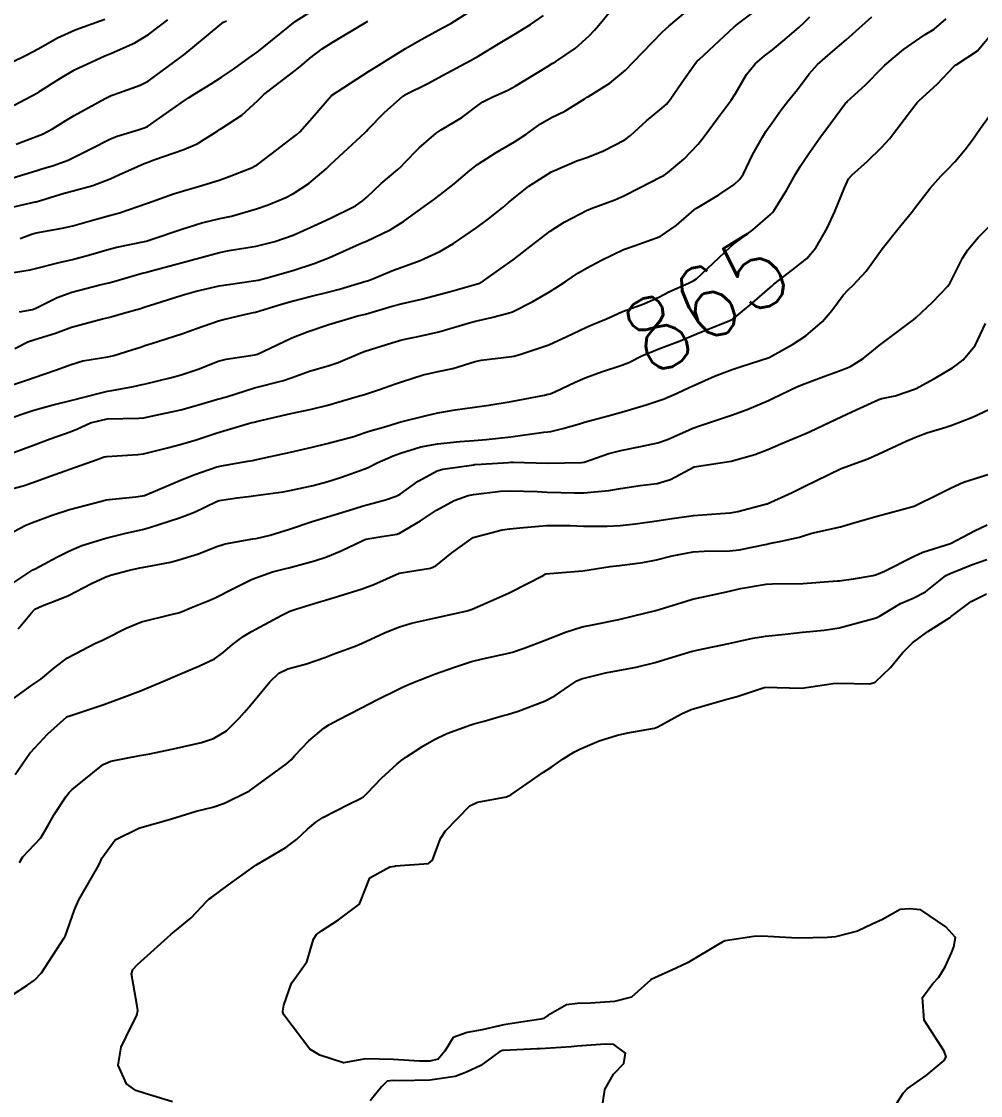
# Model space of a CAD drawing. Header units: metres. Extents: x 307586 to 320046, y 7427249 to 7434250.
# Drawn here: x 319901.5 to 319953.7, y 7429414.4 to 7429472.9 of the extents above; entities that cross this region are included whole.
import ezdxf
from ezdxf.enums import TextEntityAlignment as Align

# ---------------------------------------------------------------- set-up
doc = ezdxf.new("R2010")
doc.units = ezdxf.units.M
doc.header["$MEASUREMENT"] = 0
for name, color, linetype in [('Cotas', 45, 'Continuous'), ('Curvas de Nivel 1m', 11, 'Continuous'), ('Curvas de Nivel 5m', 15, 'Continuous')]:
    doc.layers.add(name, color=color, linetype=linetype)
doc.styles.add('Style-STANDARD', font='STANDARD.shx')

msp = doc.modelspace()

# ---------------------------------------------------------------- linework, layer by layer
at = {"layer": 'Curvas de Nivel 1m', "flags": 128}
for points, elevation in [([(319900.948, 7429453.082), (319901.859, 7429453.392), (319902.179, 7429453.506), (319903.344, 7429453.9), (319904.19, 7429454.211), (319904.832, 7429454.402), (319906.197, 7429454.631), (319906.515, 7429454.7), (319907.505, 7429455.007), (319908.026, 7429455.181), (319908.205, 7429455.239), (319908.567, 7429455.355), (319910.212, 7429455.872), (319911.011, 7429456.166), (319912.219, 7429456.592), (319912.497, 7429456.67), (319913.633, 7429456.936), (319914.121, 7429457.035), (319914.225, 7429457.061), (319915.65, 7429457.491), (319916.234, 7429457.653), (319917.216, 7429457.913), (319918.242, 7429458.162), (319918.808, 7429458.308), (319920.251, 7429458.743), (319920.334, 7429458.767), (319920.541, 7429458.847), (319921.747, 7429459.346), (319922.26, 7429459.539), (319923.205, 7429459.879), (319924.268, 7429460.36), (319925.009, 7429460.799), (319926.282, 7429461.684), (319926.917, 7429462.144), (319927.702, 7429462.766), (319928.022, 7429463.037), (319928.301, 7429463.282), (319929.125, 7429463.934), (319930.322, 7429464.699), (319930.343, 7429464.71), (319930.386, 7429464.729), (319931.735, 7429465.31), (319932.331, 7429465.518), (319933.186, 7429465.85), (319934.341, 7429466.452), (319934.652, 7429466.685), (319935.536, 7429467.492), (319936.366, 7429468.174), (319936.621, 7429468.405), (319936.826, 7429468.655), (319937.451, 7429469.581), (319938.202, 7429470.642), (319938.294, 7429470.741), (319938.395, 7429470.834), (319940.314, 7429472.611), (319940.366, 7429472.658), (319940.414, 7429472.697), (319941.502, 7429473.528)], 861), ([(319901.386, 7429457.078), (319902.092, 7429457.204), (319902.225, 7429457.253), (319903.421, 7429457.868), (319904.234, 7429458.148), (319905.758, 7429458.547), (319906.239, 7429458.669), (319906.517, 7429458.74), (319907.443, 7429459.008), (319908.067, 7429459.18), (319908.246, 7429459.224), (319908.561, 7429459.309), (319910.261, 7429459.768), (319911.205, 7429460.019), (319912.267, 7429460.313), (319912.79, 7429460.423), (319914.27, 7429460.66), (319915.289, 7429460.915), (319916.277, 7429461.265), (319917.405, 7429461.765), (319918.286, 7429462.174), (319919.671, 7429462.859), (319920.047, 7429463.103), (319920.3, 7429463.338), (319921.078, 7429464.076), (319921.987, 7429464.833), (319922.163, 7429464.993), (319922.326, 7429465.175), (319923.14, 7429466.017), (319924.073, 7429466.813), (319924.23, 7429466.926), (319924.346, 7429466.996), (319925.471, 7429467.678), (319926.366, 7429468.349), (319926.618, 7429468.529), (319927.125, 7429468.772), (319927.979, 7429469.162), (319928.379, 7429469.383), (319930.079, 7429470.424), (319930.392, 7429470.615), (319930.465, 7429470.657), (319930.586, 7429470.728), (319931.665, 7429471.453), (319932.407, 7429472.117), (319932.69, 7429472.427), (319932.934, 7429472.705), (319933.608, 7429473.515)], 859), ([(319901.406, 7429461.079), (319902.026, 7429461.321), (319902.276, 7429461.386), (319903.698, 7429461.636), (319904.28, 7429461.776), (319905.304, 7429462.056), (319906.286, 7429462.322), (319906.824, 7429462.478), (319908.293, 7429462.979), (319908.348, 7429462.999), (319909.765, 7429463.514), (319910.304, 7429463.683), (319911.301, 7429463.967), (319912.313, 7429464.281), (319912.802, 7429464.458), (319914.008, 7429464.933), (319914.223, 7429465.032), (319914.325, 7429465.096), (319915.079, 7429465.667), (319916.34, 7429466.634), (319916.486, 7429466.754), (319916.639, 7429466.897), (319917.453, 7429467.793), (319918.373, 7429468.88), (319920.386, 7429470.176), (319920.797, 7429470.438), (319921.445, 7429470.839), (319922.399, 7429471.424), (319923.287, 7429471.938), (319924.41, 7429472.551), (319924.866, 7429472.803), (319925.822, 7429473.389)], 857), ([(319900.104, 7429447.208), (319901.579, 7429447.604), (319902.11, 7429447.771), (319903.054, 7429448.12), (319904.117, 7429448.506), (319905.599, 7429449.028), (319905.98, 7429449.168), (319906.126, 7429449.204), (319907.828, 7429449.302), (319908.128, 7429449.341), (319909.447, 7429449.667), (319910.136, 7429449.845), (319910.997, 7429450.108), (319912.148, 7429450.492), (319912.499, 7429450.597), (319913.665, 7429450.935), (319914.04, 7429451.045), (319914.154, 7429451.073), (319914.356, 7429451.128), (319916.159, 7429451.534), (319917.285, 7429451.766), (319918.164, 7429451.991), (319919.77, 7429452.457), (319920.17, 7429452.575), (319920.38, 7429452.639), (319920.99, 7429452.842), (319921.859, 7429453.151), (319922.179, 7429453.267), (319923.359, 7429453.644), (319924.188, 7429453.829), (319924.989, 7429454), (319926.197, 7429454.378), (319926.522, 7429454.453), (319928.201, 7429454.641), (319928.303, 7429454.657), (319928.639, 7429454.753), (319930.209, 7429455.29), (319931.199, 7429455.735), (319932.218, 7429456.234), (319932.55, 7429456.376), (319933.343, 7429456.699), (319933.95, 7429456.97), (319934.229, 7429457.091), (319935.391, 7429457.517), (319936.242, 7429457.904), (319936.738, 7429458.163), (319937.827, 7429458.644), (319938.116, 7429458.78), (319938.255, 7429458.878), (319940.082, 7429460.613), (319940.274, 7429460.763), (319941.331, 7429461.551), (319942.291, 7429462.38), (319942.394, 7429462.487), (319942.467, 7429462.588), (319943.168, 7429463.723), (319943.654, 7429464.577), (319943.9, 7429465.002), (319944.334, 7429465.663), (319944.967, 7429466.561), (319945.555, 7429467.352), (319946.372, 7429468.448), (319946.417, 7429468.495), (319946.46, 7429468.539), (319947.466, 7429469.445), (319948.392, 7429470.394), (319948.52, 7429470.518), (319949.538, 7429471.371), (319950.416, 7429471.996), (319950.717, 7429472.189), (319951.191, 7429472.482), (319951.858, 7429473.047)], 864), ([(319900.167, 7429449.09), (319901.589, 7429449.618), (319902.134, 7429449.819), (319903.05, 7429450.15), (319904.145, 7429450.543), (319904.499, 7429450.693), (319905.244, 7429451.034), (319906.155, 7429451.252), (319907.87, 7429451.289), (319908.156, 7429451.31), (319908.55, 7429451.387), (319910.161, 7429451.731), (319911.121, 7429452.003), (319912.167, 7429452.312), (319912.66, 7429452.453), (319914.173, 7429452.93), (319915.75, 7429453.336), (319916.182, 7429453.483), (319917.22, 7429453.857), (319918.192, 7429454.142), (319918.742, 7429454.324), (319919.971, 7429454.853), (319920.204, 7429454.94), (319921.651, 7429455.393), (319922.21, 7429455.547), (319923.261, 7429455.771), (319924.215, 7429455.993), (319925.937, 7429456.501), (319926.221, 7429456.579), (319926.385, 7429456.614), (319927.079, 7429456.771), (319927.989, 7429456.999), (319928.228, 7429457.087), (319929.338, 7429457.642), (319930.244, 7429458.166), (319930.592, 7429458.382), (319931.107, 7429458.721), (319931.788, 7429459.184), (319932.26, 7429459.465), (319933.072, 7429459.895), (319934.271, 7429460.48), (319934.866, 7429460.681), (319936.278, 7429461.181), (319937.152, 7429461.783), (319938.133, 7429462.642), (319938.225, 7429462.71), (319938.295, 7429462.751), (319939.476, 7429463.452), (319940.314, 7429464.019), (319940.622, 7429464.303), (319940.819, 7429464.605), (319941.303, 7429465.631), (319941.841, 7429466.595), (319942.037, 7429466.904), (319942.355, 7429467.371), (319942.863, 7429468.087), (319943.25, 7429468.581), (319943.748, 7429469.207), (319944.388, 7429470.054), (319944.85, 7429470.563), (319945.672, 7429471.283), (319946.414, 7429471.913), (319946.75, 7429472.205), (319947.112, 7429472.533), (319947.801, 7429473.154)], 863), ([(319900.23, 7429459.103), (319901.955, 7429459.366), (319902.248, 7429459.434), (319903.542, 7429459.768), (319904.256, 7429459.932), (319905.136, 7429460.161), (319906.265, 7429460.492), (319906.686, 7429460.596), (319908.272, 7429460.94), (319908.499, 7429460.997), (319910.279, 7429461.598), (319911.311, 7429461.931), (319912.285, 7429462.159), (319912.931, 7429462.299), (319914.291, 7429462.699), (319914.915, 7429462.921), (319915.892, 7429463.313), (319916.302, 7429463.521), (319917.134, 7429464.069), (319918.081, 7429464.882), (319918.206, 7429464.999), (319918.325, 7429465.104), (319920.197, 7429466.852), (319920.271, 7429466.924), (319920.345, 7429467.01), (319921.263, 7429467.937), (319922.261, 7429468.831), (319922.326, 7429468.878), (319922.374, 7429468.905), (319923.647, 7429469.55), (319924.384, 7429469.942), (319925.952, 7429470.787), (319926.396, 7429471.038), (319927.476, 7429471.695), (319928.408, 7429472.25), (319929.206, 7429472.748), (319929.923, 7429473.235)], 858), ([(319900.262, 7429451.089), (319901.674, 7429451.559), (319902.159, 7429451.715), (319903.206, 7429452.016), (319904.165, 7429452.256), (319905.816, 7429452.672), (319906.17, 7429452.751), (319906.4, 7429452.788), (319907.583, 7429453.006), (319908.06, 7429453.116), (319908.175, 7429453.142), (319909.65, 7429453.508), (319910.183, 7429453.651), (319911.168, 7429453.98), (319912.194, 7429454.385), (319912.634, 7429454.508), (319914.2, 7429454.741), (319914.35, 7429454.778), (319914.655, 7429454.923), (319916.21, 7429455.657), (319917.098, 7429456.007), (319918.218, 7429456.388), (319919.8, 7429456.856), (319920.139, 7429456.936), (319920.224, 7429456.955), (319921.681, 7429457.386), (319922.233, 7429457.533), (319923.281, 7429457.776), (319924.241, 7429458.021), (319924.852, 7429458.193), (319926.25, 7429458.579), (319926.4, 7429458.629), (319926.655, 7429458.776), (319927.59, 7429459.437), (319928.264, 7429459.915), (319929.344, 7429460.744), (319930.28, 7429461.48), (319931.039, 7429461.969), (319932.292, 7429462.619), (319932.355, 7429462.646), (319932.525, 7429462.708), (319933.808, 7429463.187), (319934.304, 7429463.41), (319935.147, 7429463.841), (319936.319, 7429464.431), (319936.468, 7429464.511), (319936.678, 7429464.656), (319937.572, 7429465.406), (319938.339, 7429466.213), (319938.673, 7429466.635), (319939.386, 7429467.596), (319940.143, 7429468.613), (319940.377, 7429468.981), (319940.976, 7429470.015), (319941.458, 7429470.599), (319941.966, 7429471.026), (319942.401, 7429471.366), (319943.069, 7429471.921), (319943.833, 7429472.576), (319944.135, 7429472.863), (319944.429, 7429473.163)], 862), ([(319900.662, 7429462.714), (319902.227, 7429463.071), (319902.279, 7429463.084), (319903.811, 7429463.544), (319904.302, 7429463.677), (319905.372, 7429463.969), (319906.313, 7429464.328), (319906.791, 7429464.54), (319907.812, 7429465.005), (319908.167, 7429465.159), (319908.325, 7429465.223), (319908.693, 7429465.361), (319910.333, 7429465.932), (319911.054, 7429466.244), (319912.179, 7429466.952), (319912.275, 7429467.019), (319912.345, 7429467.063), (319913.495, 7429467.799), (319914.368, 7429468.596), (319914.528, 7429468.77), (319914.694, 7429468.925), (319916.386, 7429470.227), (319916.761, 7429470.525), (319917.179, 7429470.892), (319917.86, 7429471.423), (319918.402, 7429471.763), (319920.262, 7429472.862), (319920.351, 7429472.924)], 856), ([(319900.847, 7429470.633), (319901.775, 7429471.079), (319902.396, 7429471.409), (319903.45, 7429472.012), (319904.407, 7429472.445), (319906.019, 7429473.026)], 852), ([(319901.087, 7429468.351), (319902.362, 7429469.022), (319902.393, 7429469.039), (319902.439, 7429469.069), (319903.615, 7429469.817), (319904.381, 7429470.274), (319906.018, 7429471.026), (319906.394, 7429471.175), (319907.667, 7429471.741), (319908.405, 7429472.198), (319909.454, 7429472.99)], 853), ([(319901.192, 7429466.224), (319902.339, 7429466.648), (319902.636, 7429466.771), (319903.171, 7429467.062), (319903.892, 7429467.51), (319904.35, 7429467.786), (319906.045, 7429468.702), (319906.371, 7429468.867), (319906.476, 7429468.914), (319906.793, 7429469.016), (319907.956, 7429469.426), (319908.379, 7429469.652), (319910.183, 7429470.973), (319910.395, 7429471.14), (319911.556, 7429472.11), (319912.412, 7429472.82), (319912.488, 7429472.874), (319912.657, 7429472.948)], 854), ([(319900.899, 7429442.227), (319902.052, 7429442.981), (319902.111, 7429443.011), (319902.225, 7429443.068), (319903.406, 7429443.713), (319904.068, 7429444.039), (319904.775, 7429444.337), (319906.079, 7429444.752), (319906.293, 7429444.805), (319907.162, 7429445.009), (319907.911, 7429445.176), (319908.085, 7429445.219), (319908.401, 7429445.31), (319910.092, 7429445.849), (319910.901, 7429446.156), (319912.101, 7429446.75), (319912.249, 7429446.801), (319913.241, 7429446.939), (319914.002, 7429447.033), (319914.105, 7429447.046), (319915.738, 7429447.276), (319916.11, 7429447.344), (319917.379, 7429447.622), (319918.117, 7429447.818), (319918.912, 7429448.077), (319920.128, 7429448.498), (319920.375, 7429448.602), (319920.864, 7429448.843), (319921.737, 7429449.234), (319922.138, 7429449.385), (319923.238, 7429449.723), (319924.144, 7429449.89), (319925.358, 7429450.005), (319926.146, 7429450.07), (319926.796, 7429450.124), (319928.148, 7429450.268), (319929.945, 7429450.527), (319930.151, 7429450.542), (319930.321, 7429450.559), (319930.98, 7429450.722), (319931.884, 7429450.984), (319932.156, 7429451.062), (319933.442, 7429451.415), (319934.162, 7429451.618), (319935.504, 7429452.007), (319936.169, 7429452.221), (319936.484, 7429452.343), (319937.192, 7429452.65), (319937.863, 7429452.958), (319938.18, 7429453.11), (319939.238, 7429453.573), (319940.193, 7429453.939), (319940.693, 7429454.108), (319942.203, 7429454.59), (319943.48, 7429455.308), (319944.215, 7429455.78), (319945.121, 7429456.557), (319945.626, 7429457.155), (319946.245, 7429457.986), (319946.507, 7429458.28), (319946.779, 7429458.535), (319947.5, 7429459.288), (319948.272, 7429460.38), (319948.369, 7429460.519), (319949.217, 7429461.578), (319949.957, 7429462.495), (319950.307, 7429462.947), (319950.982, 7429463.818), (319951.57, 7429464.478), (319951.946, 7429464.854), (319952.331, 7429465.261), (319952.883, 7429465.919), (319953.283, 7429466.461), (319953.719, 7429467.09), (319954.366, 7429467.963)], 866), ([(319901.296, 7429439.795), (319902.027, 7429440.683), (319902.218, 7429440.88), (319902.603, 7429441.064), (319903.643, 7429441.448), (319904.039, 7429441.627), (319905.292, 7429442.277), (319906.049, 7429442.626), (319906.335, 7429442.732), (319907.372, 7429443.007), (319907.934, 7429443.122), (319908.055, 7429443.142), (319909.596, 7429443.44), (319910.062, 7429443.557), (319911.135, 7429443.891), (319912.073, 7429444.275), (319912.577, 7429444.443), (319914.079, 7429444.699), (319914.274, 7429444.734), (319915.024, 7429444.916), (319916.086, 7429445.231), (319917.326, 7429445.652), (319918.093, 7429445.889), (319919.588, 7429446.348), (319920.099, 7429446.502), (319920.373, 7429446.575), (319921.308, 7429446.838), (319921.903, 7429447.035), (319922.108, 7429447.15), (319923.085, 7429447.854), (319924.127, 7429448.406), (319924.434, 7429448.5), (319926.132, 7429448.747), (319926.161, 7429448.752), (319926.529, 7429448.776), (319928.022, 7429448.873), (319928.134, 7429448.884), (319928.268, 7429448.892), (319930.134, 7429448.84), (319931.986, 7429448.86), (319932.135, 7429448.891), (319933.484, 7429449.352), (319934.141, 7429449.525), (319935.206, 7429449.736), (319936.146, 7429449.933), (319936.683, 7429450.12), (319937.851, 7429450.643), (319938.061, 7429450.734), (319938.154, 7429450.777), (319938.368, 7429450.849), (319940.161, 7429451.44), (319941.005, 7429451.761), (319942.17, 7429452.251), (319942.402, 7429452.356), (319942.845, 7429452.583), (319943.75, 7429453.004), (319944.182, 7429453.179), (319945.185, 7429453.552), (319946.197, 7429453.912), (319946.634, 7429454.101), (319947.336, 7429454.529), (319947.813, 7429454.917), (319948.21, 7429455.249), (319949.877, 7429456.495), (319950.071, 7429456.646), (319950.227, 7429456.778), (319951.115, 7429457.606), (319951.937, 7429458.473), (319952.072, 7429458.654), (319952.259, 7429459.03), (319952.735, 7429459.998), (319953.032, 7429460.462), (319953.601, 7429461.139), (319954.294, 7429461.829)], 867), ([(319901.051, 7429436.001), (319901.979, 7429436.685), (319902.214, 7429436.834), (319902.543, 7429437.064), (319903.326, 7429437.72), (319903.995, 7429438.225), (319905.513, 7429439.027), (319905.859, 7429439.168), (319906.006, 7429439.23), (319907.189, 7429439.834), (319908.021, 7429440.183), (319909.631, 7429440.58), (319910.03, 7429440.677), (319910.246, 7429440.753), (319910.74, 7429440.963), (319911.654, 7429441.337), (319912.038, 7429441.494), (319912.998, 7429441.985), (319914.049, 7429442.517), (319915.167, 7429442.913), (319915.877, 7429443.082), (319916.056, 7429443.125), (319917.443, 7429443.505), (319918.065, 7429443.714), (319918.89, 7429444.049), (319920.08, 7429444.623), (319920.245, 7429444.684), (319921.119, 7429444.84), (319921.948, 7429444.968), (319922.085, 7429445.012), (319923.226, 7429445.685), (319924.098, 7429446.273), (319925.061, 7429446.796), (319925.82, 7429447.072), (319926.108, 7429447.132), (319927.576, 7429447.3), (319928.111, 7429447.326), (319929.57, 7429447.28), (319930.111, 7429447.256), (319931.614, 7429447.212), (319932.111, 7429447.217), (319933.47, 7429447.339), (319934.114, 7429447.45), (319935.177, 7429447.614), (319936.119, 7429447.732), (319936.839, 7429447.936), (319938.133, 7429448.64), (319940.136, 7429448.943), (319941.437, 7429449.3), (319942.143, 7429449.583), (319942.845, 7429449.884), (319944.152, 7429450.438), (319944.441, 7429450.566), (319946.165, 7429451.377), (319946.957, 7429451.747), (319948.18, 7429452.296), (319948.35, 7429452.348), (319949.073, 7429452.507), (319950.187, 7429452.889), (319951.224, 7429453.448), (319952.199, 7429454.035), (319952.46, 7429454.208), (319952.782, 7429454.464), (319953.424, 7429455.245), (319953.989, 7429456.452)], 868), ([(319901.137, 7429431.862), (319901.932, 7429433.021), (319901.955, 7429433.048), (319901.971, 7429433.07), (319902.922, 7429434.087), (319903.962, 7429435.012), (319903.989, 7429435.023), (319904.057, 7429435.049), (319905.97, 7429435.687), (319906.948, 7429436.036), (319907.977, 7429436.431), (319909.311, 7429436.98), (319909.987, 7429437.269), (319911.177, 7429437.777), (319912.001, 7429438.176), (319912.456, 7429438.496), (319912.98, 7429438.94), (319913.569, 7429439.383), (319914.02, 7429439.661), (319915.671, 7429440.547), (319916.031, 7429440.728), (319916.149, 7429440.781), (319916.479, 7429440.896), (319917.668, 7429441.253), (319918.038, 7429441.359), (319918.756, 7429441.585), (319920.044, 7429441.984), (319920.68, 7429442.21), (319922.053, 7429442.83), (319923.77, 7429443.1), (319924.059, 7429443.234), (319924.928, 7429443.939), (319926.083, 7429444.78), (319927.661, 7429445.19), (319928.088, 7429445.254), (319928.639, 7429445.302), (319930.09, 7429445.43), (319931.374, 7429445.433), (319932.09, 7429445.401), (319933.389, 7429445.398), (319934.09, 7429445.432), (319934.937, 7429445.523), (319936.093, 7429445.685), (319936.925, 7429445.822), (319938.096, 7429445.987), (319939.57, 7429446.09), (319940.098, 7429446.127), (319940.508, 7429446.197), (319942.016, 7429446.591), (319942.081, 7429446.612), (319942.103, 7429446.62), (319943.456, 7429447.233), (319944.118, 7429447.551), (319944.792, 7429447.891), (319946.133, 7429448.54), (319947.59, 7429449.074), (319948.141, 7429449.32), (319949.683, 7429450.032), (319950.15, 7429450.231), (319950.331, 7429450.308), (319950.806, 7429450.483), (319951.832, 7429450.799), (319952.16, 7429450.911), (319953.285, 7429451.34), (319954.173, 7429451.765)], 869), ([(319901.001, 7429419.851), (319901.782, 7429420.359), (319902.194, 7429420.656), (319902.581, 7429421.058), (319903.812, 7429422.954), (319903.844, 7429423.008), (319903.859, 7429423.04), (319904.377, 7429424.493), (319904.611, 7429425.032), (319905.627, 7429426.789), (319905.749, 7429427.022), (319905.866, 7429427.3), (319906.588, 7429428.301), (319907.882, 7429428.942), (319908.064, 7429428.997), (319909.466, 7429429.4), (319909.891, 7429429.527), (319911, 7429429.861), (319911.904, 7429430.086), (319912.542, 7429430.308), (319913.829, 7429430.931), (319913.885, 7429430.959), (319913.913, 7429430.979), (319914.111, 7429431.123), (319915.928, 7429432.445), (319916.17, 7429432.658), (319916.383, 7429432.895), (319917.131, 7429433.702), (319917.955, 7429434.381), (319918.255, 7429434.579), (319918.77, 7429434.868), (319919.969, 7429435.481), (319920.871, 7429435.944), (319921.98, 7429436.5), (319922.203, 7429436.606), (319922.702, 7429436.823), (319923.611, 7429437.191), (319923.991, 7429437.332), (319925.074, 7429437.717), (319926.002, 7429438.019), (319926.602, 7429438.176), (319928.009, 7429438.469), (319928.238, 7429438.528), (319928.871, 7429438.747), (319930.017, 7429439.185), (319931.115, 7429439.626), (319932.025, 7429439.912), (319932.685, 7429440.045), (319934.029, 7429440.313), (319935.51, 7429440.668), (319936.034, 7429440.807), (319937.451, 7429441.234), (319938.041, 7429441.413), (319939.048, 7429441.63), (319940.045, 7429441.851), (319940.658, 7429441.993), (319942.049, 7429442.242), (319942.374, 7429442.262), (319944.05, 7429442.276), (319945.92, 7429442.411), (319946.052, 7429442.426), (319946.155, 7429442.436), (319946.798, 7429442.533), (319947.871, 7429442.716), (319948.065, 7429442.769), (319948.503, 7429442.949), (319950.075, 7429443.746), (319950.581, 7429443.982), (319952.083, 7429444.456), (319952.123, 7429444.47), (319953.405, 7429445.142), (319954.093, 7429445.463)], 871), ([(319909.709, 7429414.016), (319908.224, 7429414.483), (319907.717, 7429414.634), (319907.204, 7429415.005), (319906.748, 7429416.025), (319906.906, 7429417.008), (319907.182, 7429417.572), (319907.76, 7429418.749), (319907.825, 7429418.999), (319907.768, 7429419.341), (319907.477, 7429421.003), (319907.556, 7429421.242), (319907.798, 7429421.499), (319909.446, 7429422.976), (319909.636, 7429423.153), (319909.818, 7429423.309), (319910.735, 7429424.056), (319911.582, 7429424.953), (319911.715, 7429425.081), (319911.845, 7429425.179), (319912.755, 7429425.844), (319913.86, 7429426.656), (319914.257, 7429426.924), (319915.264, 7429427.517), (319915.878, 7429427.881), (319916.459, 7429428.319), (319917.063, 7429428.888), (319917.51, 7429429.271), (319917.899, 7429429.519), (319919.274, 7429430.227), (319919.91, 7429430.531), (319920.111, 7429430.648), (319920.319, 7429430.846), (319921.089, 7429431.671), (319921.929, 7429432.42), (319922.156, 7429432.602), (319922.458, 7429432.825), (319923.344, 7429433.414), (319923.947, 7429433.76), (319924.662, 7429434.09), (319925.96, 7429434.567), (319926.12, 7429434.619), (319926.692, 7429434.773), (319927.677, 7429435.052), (319927.967, 7429435.138), (319928.539, 7429435.322), (319929.974, 7429435.862), (319930.545, 7429436.157), (319931.351, 7429436.716), (319931.732, 7429436.968), (319931.988, 7429437.082), (319933.291, 7429437.399), (319933.996, 7429437.529), (319934.968, 7429437.706), (319936.003, 7429437.973), (319936.523, 7429438.137), (319938.012, 7429438.58), (319938.06, 7429438.592), (319938.272, 7429438.636), (319940.017, 7429439.002), (319941.325, 7429439.291), (319942.021, 7429439.41), (319943.088, 7429439.514), (319944.023, 7429439.618), (319945.205, 7429439.733), (319946.026, 7429439.857), (319946.565, 7429439.997), (319948.032, 7429440.406), (319948.256, 7429440.517), (319949.364, 7429441.18), (319950.048, 7429441.472), (319950.725, 7429441.811), (319951.537, 7429442.475), (319951.831, 7429442.707), (319952.066, 7429442.826), (319953.236, 7429443.294), (319954.074, 7429443.575)], 872), ([(319948.813, 7429413.397), (319949.507, 7429414.493), (319949.725, 7429414.732), (319950.762, 7429415.45), (319951.741, 7429416.274), (319951.856, 7429416.468), (319951.748, 7429416.781), (319950.647, 7429418.481), (319950.562, 7429419.705), (319951.128, 7429420.477), (319951.46, 7429420.81), (319951.806, 7429421.373), (319952.135, 7429422.149), (319952.269, 7429422.463), (319952.353, 7429422.987), (319951.834, 7429423.559), (319950.479, 7429424.484), (319949.843, 7429424.542), (319949.356, 7429424.497), (319948.391, 7429423.955), (319947.831, 7429423.698), (319947.029, 7429423.324), (319945.82, 7429423.018), (319945.389, 7429422.974), (319943.819, 7429422.936), (319943.43, 7429422.954), (319941.82, 7429423.049), (319941.378, 7429423.036), (319939.816, 7429422.792), (319939.682, 7429422.745), (319939.478, 7429422.615), (319937.803, 7429421.623), (319937.142, 7429421.304), (319935.793, 7429420.697), (319935.77, 7429420.683), (319935.751, 7429420.66), (319934.719, 7429419.735), (319933.781, 7429419.487), (319932.476, 7429419.395), (319931.78, 7429419.384), (319931.181, 7429419.314), (319930.149, 7429418.726), (319929.927, 7429418.572), (319929.77, 7429418.524), (319928.221, 7429418.299), (319927.765, 7429418.222), (319926.58, 7429417.953), (319925.758, 7429417.806), (319925.007, 7429417.534), (319924.549, 7429416.792), (319924.186, 7429416.348), (319923.737, 7429416.24), (319923.173, 7429416.244), (319921.738, 7429416.336), (319920.219, 7429416.364), (319919.737, 7429416.266), (319919.023, 7429416.148), (319917.74, 7429416.559), (319917.198, 7429416.885), (319915.771, 7429418.76), (319915.72, 7429418.901), (319915.718, 7429418.956), (319915.777, 7429419.288), (319916.193, 7429420.492), (319916.492, 7429420.893), (319917.029, 7429421.659), (319917.392, 7429422.884), (319917.56, 7429423.139), (319917.82, 7429423.342), (319918.754, 7429423.941), (319919.841, 7429424.751), (319919.892, 7429424.8), (319919.915, 7429424.849), (319920.467, 7429426.234), (319921.552, 7429426.833), (319921.824, 7429426.87), (319921.864, 7429426.877), (319923.656, 7429427.014), (319923.869, 7429427.187), (319924.313, 7429428.377), (319924.582, 7429428.8), (319925.907, 7429430.156), (319926.322, 7429430.363), (319927.912, 7429430.653), (319928.136, 7429430.757), (319929.925, 7429431.984), (319930.37, 7429432.284), (319930.993, 7429432.719), (319931.57, 7429433.082), (319931.941, 7429433.266), (319932.957, 7429433.691), (319933.953, 7429434.015), (319934.505, 7429434.131), (319935.959, 7429434.391), (319936.154, 7429434.464), (319936.504, 7429434.655), (319937.444, 7429435.169), (319937.971, 7429435.404), (319939.09, 7429435.739), (319939.977, 7429435.98), (319940.463, 7429436.121), (319941.893, 7429436.591), (319941.96, 7429436.613), (319941.983, 7429436.614), (319943.983, 7429436.57), (319945.706, 7429436.825), (319945.987, 7429436.839), (319947.702, 7429436.808), (319947.989, 7429436.898), (319948.818, 7429437.69), (319949.472, 7429438.498), (319950.018, 7429439.045), (319950.847, 7429439.66), (319952.032, 7429440.396), (319952.079, 7429440.423), (319952.133, 7429440.469), (319953.211, 7429441.293), (319954.052, 7429441.717)], 873), ([(319933.054, 7429413.339), (319933.26, 7429414.687), (319933.731, 7429415.524), (319934.303, 7429416.109), (319934.378, 7429416.674), (319933.75, 7429417.149), (319933.272, 7429417.166), (319931.748, 7429417.061), (319931.434, 7429417.027), (319929.746, 7429416.913), (319929.574, 7429416.904), (319927.744, 7429416.827), (319927.688, 7429416.816), (319927.548, 7429416.762), (319926.5, 7429416.008), (319925.732, 7429415.642), (319925.108, 7429415.407), (319923.727, 7429415.205), (319922.076, 7429415.175), (319921.726, 7429415.187), (319921.409, 7429415.151), (319921.089, 7429414.836), (319920.474, 7429414.08)], 872)]:
    msp.add_lwpolyline(points, dxfattribs=dict(at, elevation=elevation))
at = {"layer": 'Curvas de Nivel 5m', "flags": 128}
for points, elevation in [([(319901.015, 7429464.381), (319902.319, 7429464.779), (319902.54, 7429464.847), (319903.222, 7429465.061), (319904.028, 7429465.35), (319904.327, 7429465.487), (319905.263, 7429465.967), (319906.338, 7429466.507), (319906.702, 7429466.653), (319907.841, 7429467.005), (319908.221, 7429467.125), (319908.346, 7429467.19), (319909.016, 7429467.653), (319910.367, 7429468.591), (319910.591, 7429468.746), (319910.922, 7429468.965), (319911.821, 7429469.513), (319912.382, 7429469.872), (319913.025, 7429470.305), (319913.904, 7429470.935), (319914.19, 7429471.137), (319914.396, 7429471.287), (319916.388, 7429472.9), (319917.631, 7429473.682)], 855), ([(319901.115, 7429455.081), (319901.833, 7429455.447), (319902.208, 7429455.568), (319903.344, 7429455.926), (319904.215, 7429456.237), (319905.894, 7429456.699), (319906.22, 7429456.767), (319906.417, 7429456.822), (319907.048, 7429457.012), (319907.962, 7429457.267), (319908.226, 7429457.348), (319908.754, 7429457.515), (319910.238, 7429457.987), (319910.999, 7429458.205), (319912.246, 7429458.493), (319912.633, 7429458.56), (319914.251, 7429458.785), (319914.372, 7429458.808), (319914.793, 7429458.922), (319916.257, 7429459.33), (319917.435, 7429459.715), (319918.265, 7429460.048), (319920.081, 7429460.853), (319920.274, 7429460.933), (319921.564, 7429461.553), (319922.285, 7429462.005), (319922.768, 7429462.345), (319923.426, 7429462.819), (319923.922, 7429463.191), (319924.303, 7429463.477), (319925.051, 7429464.06), (319925.905, 7429464.786), (319926.326, 7429465.109), (319927.344, 7429465.758), (319928.339, 7429466.344), (319928.963, 7429466.751), (319929.759, 7429467.332), (319930.357, 7429467.676), (319931.073, 7429468.013), (319932.185, 7429468.712), (319932.299, 7429468.786), (319932.374, 7429468.823), (319933.532, 7429469.548), (319934.389, 7429470.259), (319934.806, 7429470.684), (319936.41, 7429472.34), (319936.574, 7429472.495), (319936.75, 7429472.657), (319937.654, 7429473.418)], 860), ([(319901.031, 7429445.081), (319901.713, 7429445.447), (319902.088, 7429445.6), (319903.161, 7429445.99), (319904.095, 7429446.301), (319905.836, 7429446.76), (319906.101, 7429446.83), (319906.262, 7429446.858), (319907.711, 7429447.004), (319908.06, 7429447.044), (319908.103, 7429447.048), (319908.183, 7429447.078), (319910.112, 7429447.883), (319910.877, 7429448.201), (319912.128, 7429448.634), (319912.384, 7429448.692), (319913.814, 7429448.933), (319914.085, 7429448.979), (319914.134, 7429448.994), (319914.218, 7429449.013), (319916.138, 7429449.429), (319917.321, 7429449.708), (319918.143, 7429449.899), (319919.58, 7429450.291), (319920.149, 7429450.489), (319920.418, 7429450.579), (319921.334, 7429450.838), (319921.961, 7429451.026), (319922.155, 7429451.076), (319923.545, 7429451.43), (319924.161, 7429451.576), (319925.103, 7429451.737), (319926.164, 7429451.878), (319926.949, 7429451.988), (319928.167, 7429452.186), (319929.971, 7429452.533), (319930.171, 7429452.586), (319930.282, 7429452.618), (319930.533, 7429452.726), (319931.649, 7429453.247), (319932.184, 7429453.479), (319933.086, 7429453.805), (319934.195, 7429454.167), (319934.566, 7429454.316), (319935.274, 7429454.674), (319936.207, 7429455.067), (319937.364, 7429455.496), (319938.215, 7429455.858), (319940.074, 7429456.612), (319940.175, 7429456.66), (319940.224, 7429456.688), (319941.293, 7429457.544), (319942.25, 7429458.396), (319942.352, 7429458.488), (319942.464, 7429458.588), (319943.478, 7429459.361), (319944.267, 7429459.991), (319944.755, 7429460.563), (319945.38, 7429461.645), (319945.789, 7429462.548), (319946.316, 7429463.845), (319946.536, 7429464.323), (319946.719, 7429464.536), (319947.573, 7429465.286), (319948.338, 7429466.03), (319948.761, 7429466.514), (319949.963, 7429468.092), (319950.277, 7429468.491), (319950.374, 7429468.59), (319951.366, 7429469.497), (319952.29, 7429470.471), (319952.345, 7429470.519), (319952.394, 7429470.546), (319953.554, 7429471.311), (319954.421, 7429472.35)], 865), ([(319901.384, 7429427.075), (319901.56, 7429427.379), (319901.869, 7429427.699), (319902.533, 7429428.406), (319902.921, 7429429.06), (319903.258, 7429429.691), (319903.907, 7429430.641), (319904.082, 7429430.876), (319904.249, 7429431.045), (319905.927, 7429432.399), (319906.349, 7429432.596), (319907.932, 7429432.891), (319908.473, 7429432.992), (319909.667, 7429433.244), (319909.938, 7429433.305), (319911.286, 7429433.613), (319911.946, 7429433.819), (319912.654, 7429434.242), (319913.347, 7429434.936), (319913.632, 7429435.267), (319913.97, 7429435.656), (319915.011, 7429436.915), (319915.506, 7429437.392), (319915.994, 7429437.623), (319917.002, 7429437.886), (319918.003, 7429438.232), (319918.465, 7429438.414), (319919.656, 7429438.855), (319920.015, 7429439.01), (319921.265, 7429439.593), (319922.024, 7429439.902), (319922.737, 7429440.112), (319924.029, 7429440.394), (319925.758, 7429440.784), (319926.034, 7429440.88), (319927.351, 7429441.456), (319928.043, 7429441.756), (319929.929, 7429442.732), (319930.007, 7429442.777), (319930.054, 7429442.791), (319931.831, 7429442.938), (319932.057, 7429442.966), (319933.552, 7429443.204), (319934.061, 7429443.262), (319935.323, 7429443.413), (319936.066, 7429443.563), (319936.937, 7429443.784), (319938.073, 7429443.998), (319938.668, 7429444.037), (319940.074, 7429444.046), (319940.58, 7429444.1), (319942.08, 7429444.419), (319942.221, 7429444.448), (319942.872, 7429444.582), (319943.856, 7429444.802), (319944.086, 7429444.872), (319944.545, 7429445.021), (319946.091, 7429445.365), (319946.998, 7429445.627), (319948.097, 7429445.942), (319950.103, 7429446.49), (319951.442, 7429447.148), (319952.118, 7429447.487), (319952.798, 7429447.788), (319954.129, 7429448.215)], 870)]:
    msp.add_lwpolyline(points, dxfattribs=dict(at, elevation=elevation))

# ---------------------------------------------------------------- texts
at = {"layer": 'Cotas', "style": 'Style-STANDARD'}
msp.add_text('865', height=4, rotation=31.90894, dxfattribs=at).set_placement((319938.787, 7429457.595, 865), align=Align.MIDDLE_CENTER)

doc.saveas('drawing.dxf')
